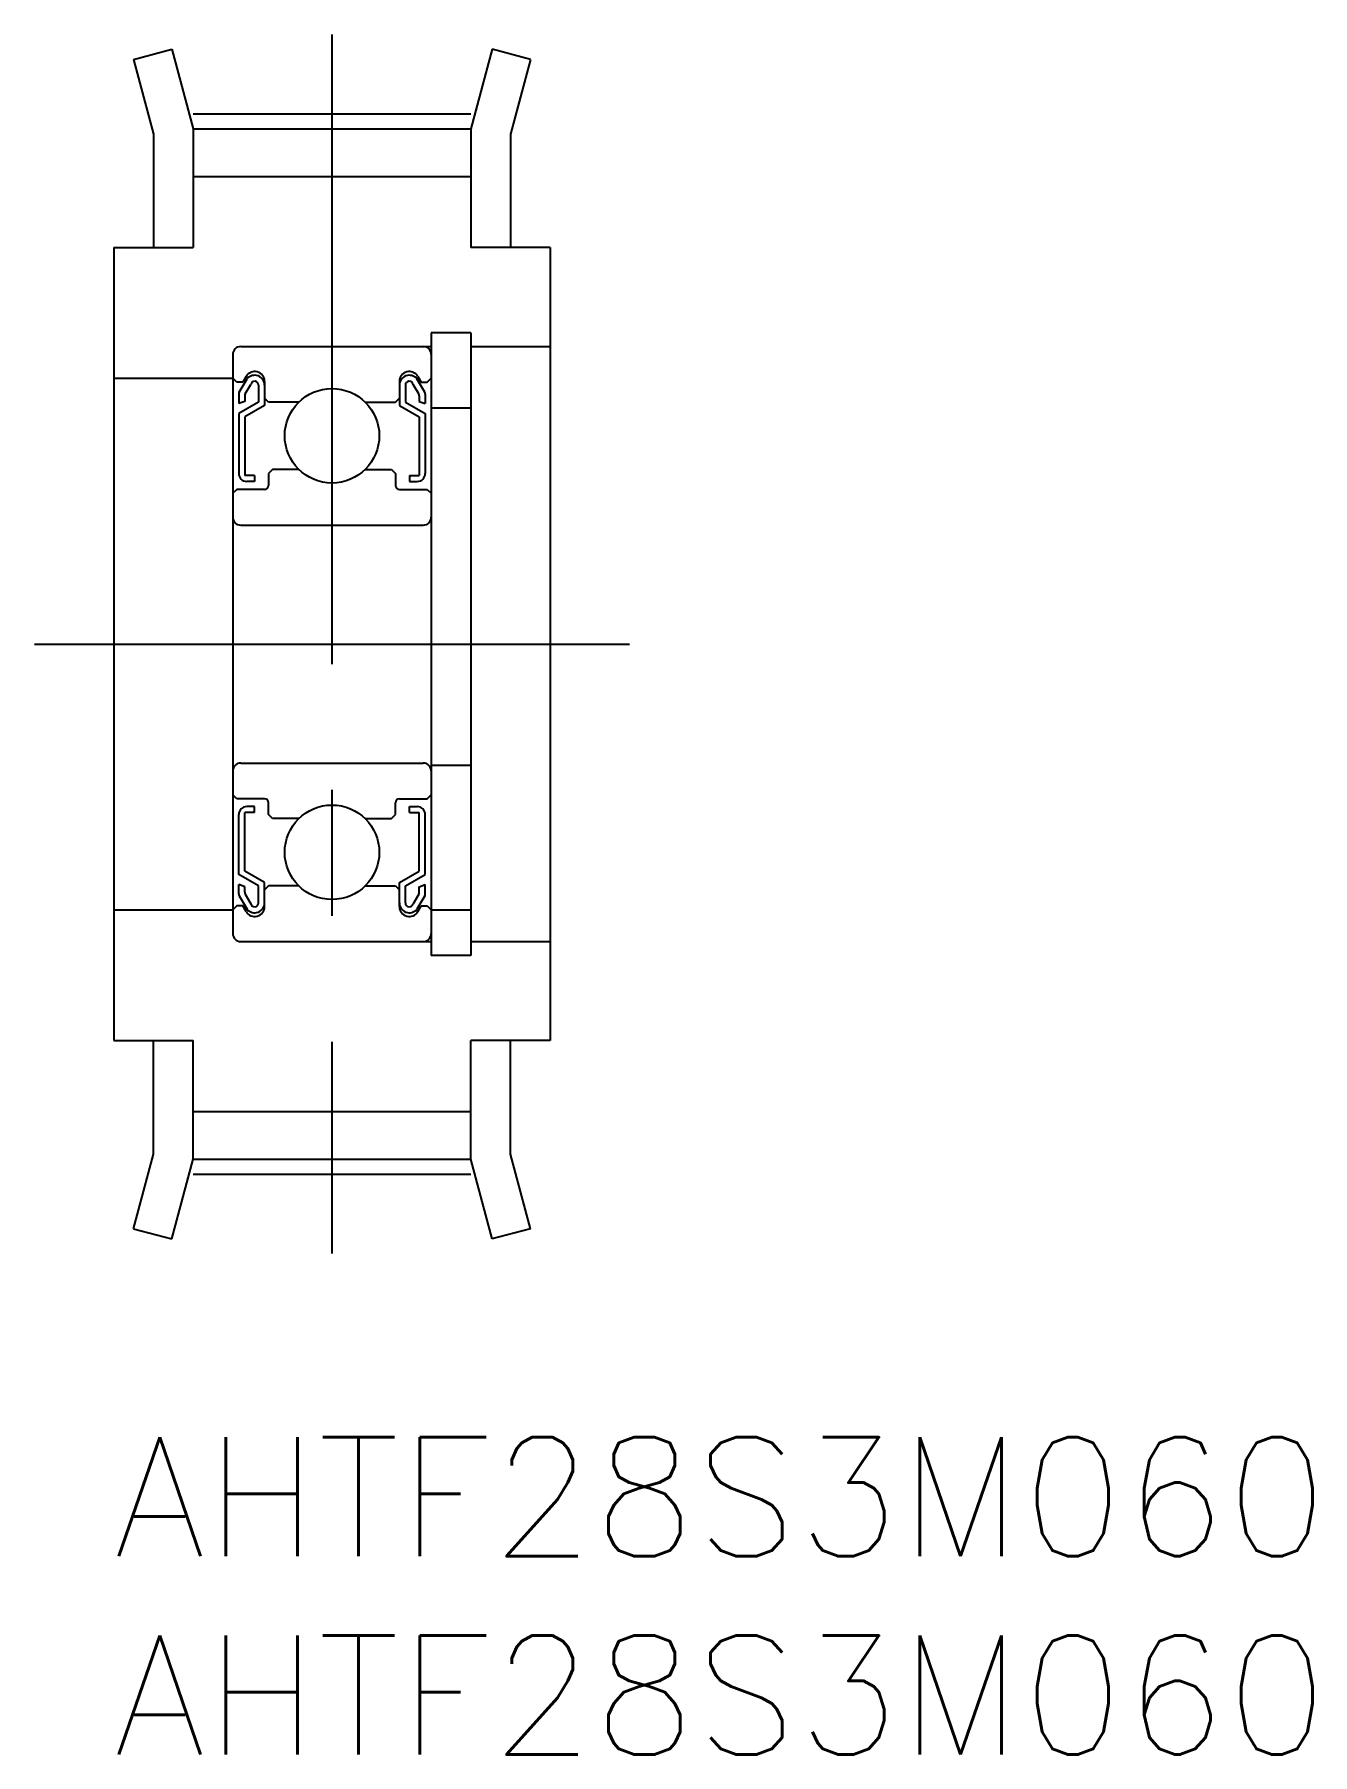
# Model space of a CAD drawing. Extents: x -2 to 30.2, y -8 to 35.4.
import ezdxf

# ---------------------------------------------------------------- set-up
doc = ezdxf.new("R2010")
doc.units = 0
doc.header["$LTSCALE"] = 0.5
doc.linetypes.add('CENTER', pattern=[50.8, 31.75, -6.35, 6.35, -6.35])
for name, color, linetype in [('MSM_CENTER', 1, 'CENTER'), ('MSM_CONTINUOUS', 7, 'CONTINUOUS'), ('MSM_PART_NUMBER', 7, 'CONTINUOUS')]:
    doc.layers.add(name, color=color, linetype=linetype)
doc.styles.get("Standard").update_dxf_attribs({"font": 'txt.shx', "height": 3, "bigfont": 'bigfont.shx'})

# ---------------------------------------------------------------- blocks, each defined once
blk = doc.blocks.new('*U5')
at = {"layer": 'MSM_PART_NUMBER'}
blk.add_text('AHTF28S3M060', height=3, dxfattribs=at).set_placement((0, -3))
blk = doc.blocks.new('*U6')
at = {"layer": 'MSM_PART_NUMBER'}
blk.add_text('AHTF28S3M060', height=3, dxfattribs=at).set_placement((0, -8))

msp = doc.modelspace()

# ---------------------------------------------------------------- linework, layer by layer
at = {"layer": 'MSM_CENTER'}
for p, q in [((5.5, 35.37), (5.5, 4.63)), ((2, 33.37), (9, 33.37)), ((-2, 20), (13, 20)), ((2, 6.63), (9, 6.63))]:
    msp.add_line(p, q, dxfattribs=at)
at = {"layer": 'MSM_CONTINUOUS'}
for p, q in [((0.495, 34.741), (1.461, 35)), ((0.495, 34.741), (1, 32.858)), ((1.461, 35), (2, 32.99)), ((9.539, 35), (9, 32.99)), ((10.505, 34.741), (9.539, 35)), ((10.505, 34.741), (10, 32.858)), ((2, 32.99), (9, 32.99)), ((2, 32.99), (2, 30)), ((9, 32.99), (9, 30)), ((1, 32.858), (1, 30)), ((10, 32.858), (10, 30)), ((2, 31.79), (9, 31.79)), ((0, 30), (0, 10)), ((0, 30), (2, 30)), ((11, 30), (9, 30)), ((11, 30), (11, 10)), ((8, 27.85), (8, 12.15)), ((9, 27.85), (8, 27.85)), ((9, 27.85), (9, 12.15)), ((3.2, 27.5), (8, 27.5)), ((9, 27.5), (11, 27.5)), ((3, 27.3), (3, 12.7)), ((0, 26.7), (3, 26.7)), ((3.1, 26.6), (3, 26.7)), ((3.25, 26.6), (3.1, 26.6)), ((3.163, 26.347), (3.361, 26.688)), ((3.333, 26.745), (3.25, 26.6)), ((3.313, 26.306), (3.453, 26.547)), ((3.65, 26.525), (3.65, 26.1)), ((3.8, 26.62), (3.8, 26.2)), ((3.8, 26.525), (3.8, 26.013)), ((7.2, 26.62), (7.2, 26.2)), ((7.2, 26.525), (7.2, 26.013)), ((7.35, 26.525), (7.35, 26.1)), ((7.687, 26.306), (7.547, 26.547)), ((7.837, 26.347), (7.639, 26.688)), ((7.667, 26.745), (7.75, 26.6)), ((7.75, 26.6), (7.9, 26.6)), ((7.9, 26.6), (8, 26.7)), ((3.15, 26.297), (3.15, 26.064)), ((3.3, 26.118), (3.15, 26.064)), ((3.65, 26.1), (3.15, 25.811)), ((3.3, 26.256), (3.3, 26.118)), ((3.9, 26.1), (3.8, 26.2)), ((4.666, 26.1), (3.9, 26.1)), ((6.334, 26.1), (7.1, 26.1)), ((7.1, 26.1), (7.2, 26.2)), ((7.35, 26.1), (7.85, 25.811)), ((7.7, 26.256), (7.7, 26.118)), ((7.7, 26.118), (7.85, 26.064)), ((7.85, 26.297), (7.85, 26.064)), ((3.15, 25.811), (3.15, 24.3)), ((3.8, 26.013), (3.3, 25.725)), ((3.3, 25.725), (3.3, 24.25)), ((7.2, 26.013), (7.7, 25.725)), ((7.7, 25.725), (7.7, 24.25)), ((7.85, 25.811), (7.85, 24.3)), ((9, 25.95), (8, 25.95)), ((4, 24.4), (3.9, 24.3)), ((3.9, 24.3), (3.9, 24)), ((4.666, 24.4), (4, 24.4)), ((6.334, 24.4), (7, 24.4)), ((7, 24.4), (7.1, 24.3)), ((7.1, 24.3), (7.1, 24)), ((3.1, 23.9), (3, 23.8)), ((3.8, 23.9), (3.1, 23.9)), ((3.55, 24.25), (3.3, 24.25)), ((3.55, 24.1), (3.35, 24.1)), ((3.55, 24.25), (3.55, 24.1)), ((7.2, 23.9), (7.9, 23.9)), ((7.45, 24.25), (7.7, 24.25)), ((7.45, 24.25), (7.45, 24.1)), ((7.45, 24.1), (7.65, 24.1)), ((7.9, 23.9), (8, 23.8)), ((3.2, 23), (7.8, 23)), ((3.2, 17), (7.8, 17)), ((9, 16.938), (8, 16.938)), ((3.1, 16.1), (3, 16.2)), ((3.8, 16.1), (3.1, 16.1)), ((7.2, 16.1), (7.9, 16.1)), ((7.9, 16.1), (8, 16.2)), ((3.15, 14.189), (3.15, 15.7)), ((3.3, 14.275), (3.3, 15.75)), ((3.55, 15.75), (3.3, 15.75)), ((3.55, 15.9), (3.35, 15.9)), ((3.55, 15.75), (3.55, 15.9)), ((3.9, 15.7), (3.9, 16)), ((4, 15.6), (3.9, 15.7)), ((7, 15.6), (7.1, 15.7)), ((7.1, 15.7), (7.1, 16)), ((7.45, 15.9), (7.65, 15.9)), ((7.45, 15.75), (7.45, 15.9)), ((7.45, 15.75), (7.7, 15.75)), ((7.7, 14.275), (7.7, 15.75)), ((7.85, 14.189), (7.85, 15.7)), ((4.666, 15.6), (4, 15.6)), ((6.334, 15.6), (7, 15.6)), ((3.65, 13.9), (3.15, 14.189)), ((3.15, 13.703), (3.15, 13.936)), ((3.3, 13.882), (3.15, 13.936)), ((3.8, 13.987), (3.3, 14.275)), ((3.3, 13.744), (3.3, 13.882)), ((3.65, 13.475), (3.65, 13.9)), ((3.8, 13.475), (3.8, 13.987)), ((3.9, 13.9), (3.8, 13.8)), ((4.666, 13.9), (3.9, 13.9)), ((6.334, 13.9), (7.1, 13.9)), ((7.1, 13.9), (7.2, 13.8)), ((7.2, 13.987), (7.7, 14.275)), ((7.2, 13.475), (7.2, 13.987)), ((7.35, 13.9), (7.85, 14.189)), ((7.35, 13.475), (7.35, 13.9)), ((7.7, 13.882), (7.85, 13.936)), ((7.7, 13.744), (7.7, 13.882)), ((7.85, 13.703), (7.85, 13.936)), ((3.163, 13.653), (3.361, 13.312)), ((3.313, 13.694), (3.453, 13.453)), ((3.8, 13.38), (3.8, 13.8)), ((7.2, 13.38), (7.2, 13.8)), ((7.687, 13.694), (7.547, 13.453)), ((7.837, 13.653), (7.639, 13.312)), ((0, 13.3), (3, 13.3)), ((3.1, 13.4), (3, 13.3)), ((3.25, 13.4), (3.1, 13.4)), ((3.333, 13.255), (3.25, 13.4)), ((7.667, 13.255), (7.75, 13.4)), ((7.75, 13.4), (7.9, 13.4)), ((7.9, 13.4), (8, 13.3)), ((9, 13.29), (8, 13.29)), ((3.2, 12.5), (8, 12.5)), ((9, 12.15), (8, 12.15)), ((9, 12.5), (11, 12.5)), ((0, 10), (2, 10)), ((1, 7.142), (1, 10)), ((2, 7.01), (2, 10)), ((9, 7.01), (9, 10)), ((11, 10), (9, 10)), ((10, 7.142), (10, 10)), ((2, 8.21), (9, 8.21)), ((0.495, 5.259), (1, 7.142)), ((1.461, 5), (2, 7.01)), ((2, 7.01), (9, 7.01)), ((9.539, 5), (9, 7.01)), ((10.505, 5.259), (10, 7.142)), ((0.495, 5.259), (1.461, 5)), ((10.505, 5.259), (9.539, 5))]:
    msp.add_line(p, q, dxfattribs=at)
for centre in [(5.5, 25.25), (5.5, 14.75)]:
    msp.add_circle(centre, 1.191, dxfattribs=at)
for centre, radius, start, end in [((3.2, 27.3), 0.2, 90, 180), ((7.8, 27.3), 0.2, 0, 90), ((3.55, 26.62), 0.25, 359.9996, 150.0002), ((3.55, 26.525), 0.25, 0, 139.1944), ((3.55, 26.525), 0.1, 0, 167.1249), ((7.45, 26.62), 0.25, 29.9998, 180.0004), ((7.45, 26.525), 0.25, 40.8056, 180), ((7.45, 26.525), 0.1, 12.8751, 180), ((3.25, 26.297), 0.1, 150.0003, 180.0006), ((3.4, 26.256), 0.1, 150.0003, 180.0006), ((7.6, 26.256), 0.1, 359.9994, 29.9997), ((7.75, 26.297), 0.1, 359.9994, 29.9997), ((3.35, 24.3), 0.2, 180.0003, 270.0003), ((7.65, 24.3), 0.2, 269.9997, 359.9997), ((3.8, 24), 0.1, 270.0006, 0), ((7.2, 24), 0.1, 180, 269.9994), ((3.2, 23.2), 0.2, 180, 270), ((7.8, 23.2), 0.2, 270, 0), ((3.2, 16.8), 0.2, 90, 180), ((7.8, 16.8), 0.2, 0, 90), ((3.8, 16), 0.1, 0, 89.9994), ((7.2, 16), 0.1, 90.0006, 180), ((3.35, 15.7), 0.2, 89.9997, 179.9997), ((7.65, 15.7), 0.2, 0.0003, 90.0003), ((3.25, 13.703), 0.1, 179.9994, 209.9997), ((3.4, 13.744), 0.1, 179.9994, 209.9997), ((3.55, 13.475), 0.25, 220.8056, 0), ((3.55, 13.475), 0.1, 192.8751, 0), ((7.45, 13.475), 0.25, 180, 319.1944), ((7.45, 13.475), 0.1, 180, 347.1249), ((7.6, 13.744), 0.1, 330.0003, 0.0006), ((7.75, 13.703), 0.1, 330.0003, 0.0006), ((3.55, 13.38), 0.25, 209.9998, 0.0004), ((7.45, 13.38), 0.25, 179.9996, 330.0002), ((3.2, 12.7), 0.2, 180, 270), ((7.8, 12.7), 0.2, 270, 0)]:
    msp.add_arc(centre, radius, start, end, dxfattribs=at)

# ---------------------------------------------------------------- block references
for name in ['*U5', '*U6']:
    msp.add_blockref(name, (0, 0), dxfattribs=at)

doc.saveas('drawing.dxf')
